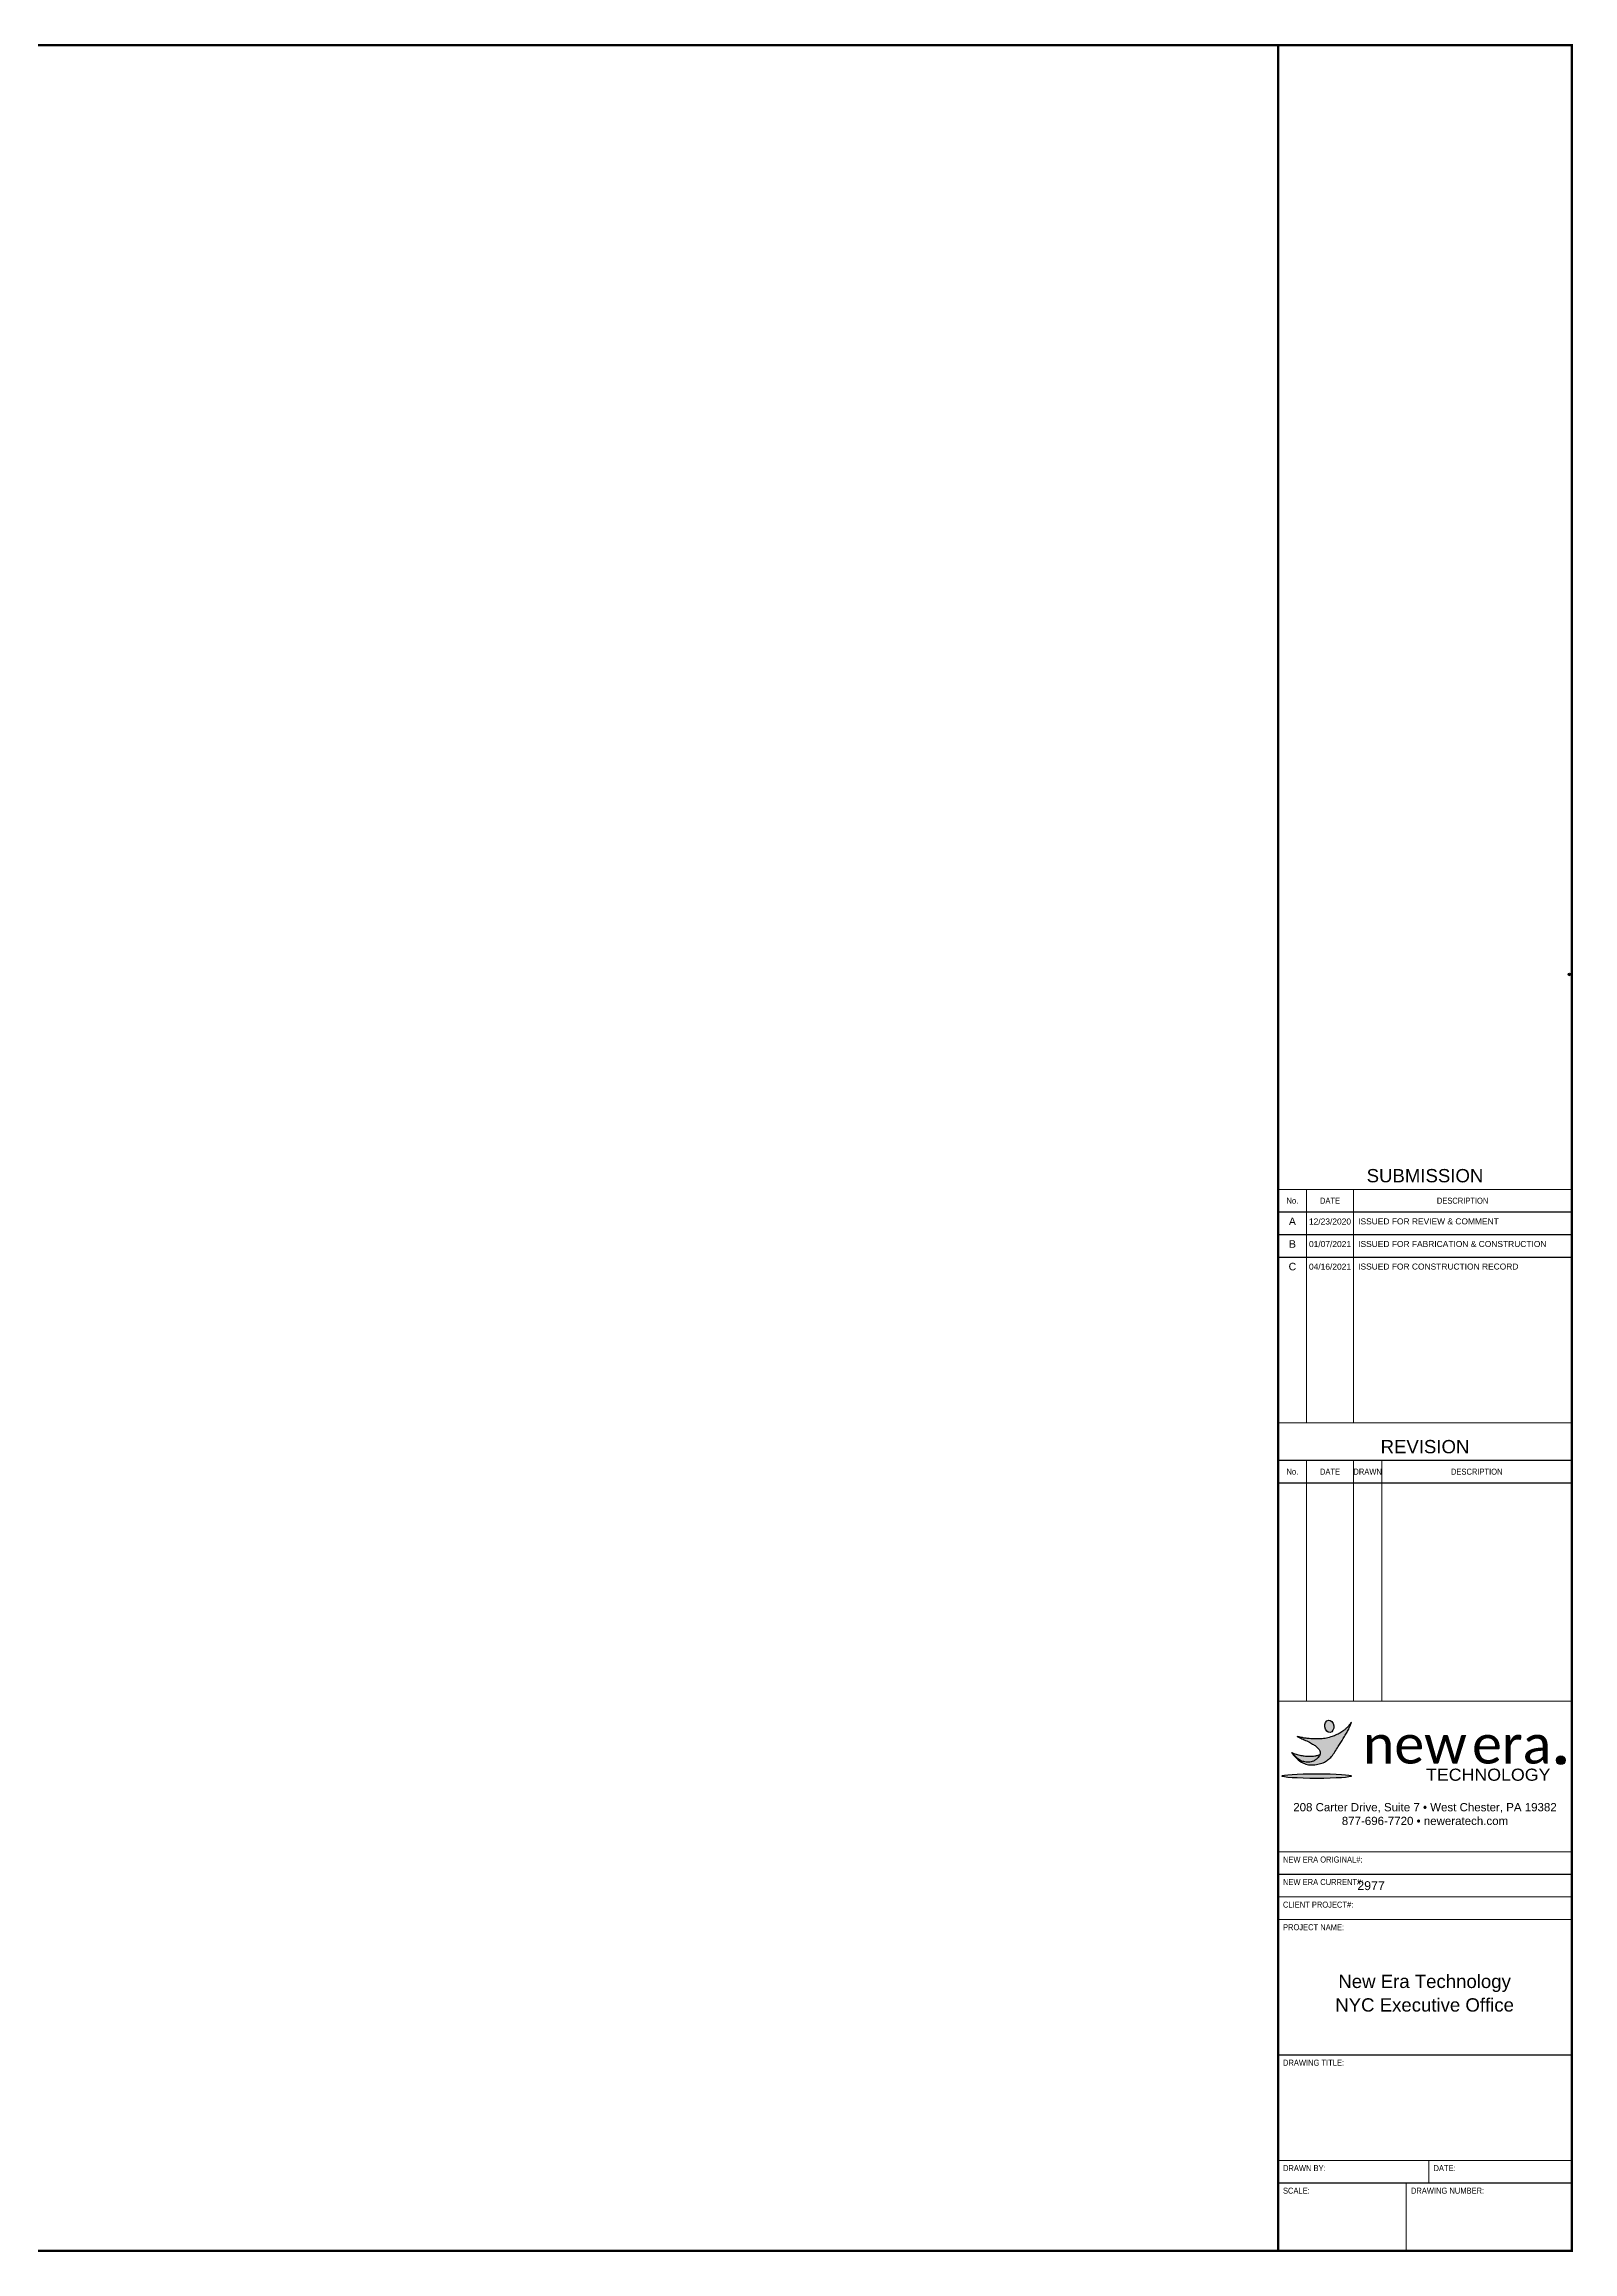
# Model space of a CAD drawing. Extents: x 0 to 40.6, y 0 to 29.3.
# Drawn here: x 20.3 to 40.62, y -0.02 to 29.32 of the extents above; entities that cross this region are included whole.
import ezdxf
from ezdxf.enums import TextEntityAlignment as Align

# ---------------------------------------------------------------- set-up
doc = ezdxf.new("R2010")
doc.units = 0
doc.header["$MEASUREMENT"] = 0
doc.layers.get('0').update_dxf_attribs({"linetype": 'CONTINUOUS'})
doc.layers.get('DEFPOINTS').update_dxf_attribs({"color": 255, "linetype": 'CONTINUOUS'})
for name, color, linetype in [('AAVS-TITLE-ATT', 7, 'CONTINUOUS'), ('AAVS-TITLE-BORDER', 5, 'CONTINUOUS'), ('AAVS-TITLE-LOGO', 7, 'CONTINUOUS'), ('AAVS-TITLE-TEXT', 7, 'CONTINUOUS'), ('AV-NEWERA-logo', 7, 'CONTINUOUS')]:
    doc.layers.add(name, color=color, linetype=linetype)
doc.styles.add('Calibri', font='calibri.ttf')
doc.styles.add('Calibri Light', font='arial.ttf')
doc.styles.add('HEADING', font='arial.ttf', dxfattribs={"width": 0.85})
doc.styles.get("Standard").update_dxf_attribs({"font": 'arial.ttf'})
doc.styles.add('Swiss Light', font='swisscl.ttf')

# ---------------------------------------------------------------- blocks, each defined once
blk = doc.blocks.new('NEW-ERA_LOGO')
at = {"layer": 'AV-NEWERA-logo'}
h = blk.add_hatch(color=5, dxfattribs=at)
h.dxf.hatch_style = 1
edge = h.paths.add_edge_path()
edge.add_spline(control_points=[(-1.27, 2.73), (-1.22, 2.7), (-1.07, 2.63), (-0.8, 2.51), (-0.5, 2.36), (-0.23, 2.22), (-0.03, 2.08), (0.1, 1.95), (0.19, 1.84), (0.23, 1.75), (0.23, 1.66), (0.22, 1.57), (0.18, 1.47), (0.08, 1.35), (-0.04, 1.23), (-0.2, 1.13), (-0.37, 1.06), (-0.54, 1.04), (-0.7, 1.05), (-0.84, 1.08), (-0.99, 1.14), (-1.12, 1.21), (-1.26, 1.3), (-1.38, 1.41), (-1.49, 1.52), (-1.57, 1.61), (-1.62, 1.66), (-1.64, 1.68)], knot_values=[0, 0, 0, 0, 0.182345, 0.495763, 0.881755, 1.194734, 1.419629, 1.609134, 1.73189, 1.832268, 1.914012, 1.977794, 2.118682, 2.23792, 2.435024, 2.624409, 2.801574, 2.975386, 3.131178, 3.280445, 3.418144, 3.584596, 3.741238, 3.914333, 4.070234, 4.203152, 4.281213, 4.281213, 4.281213, 4.281213], degree=3, periodic=0)
edge.add_spline(control_points=[(-1.64, 1.68), (-1.53, 1.54), (-1.32, 1.27), (-0.93, 1.01), (-0.54, 0.88), (-0.19, 0.87), (0.16, 0.93), (0.49, 1.04), (0.75, 1.22), (0.99, 1.44), (1.19, 1.73), (1.43, 2.13), (1.68, 2.51), (1.9, 2.87), (2.05, 3.15), (2.17, 3.41), (2.23, 3.58), (2.26, 3.66)], knot_values=[0, 0, 0, 0, 0.510598, 1.029322, 1.389238, 1.713666, 2.082171, 2.445866, 2.741541, 3.031224, 3.403553, 3.815523, 4.431784, 4.765863, 5.069324, 5.373984, 5.628952, 5.628952, 5.628952, 5.628952], degree=3, periodic=0)
edge.add_spline(control_points=[(2.26, 3.66), (2.22, 3.61), (2.15, 3.51), (2.03, 3.37), (1.89, 3.23), (1.76, 3.12), (1.59, 3.01), (1.42, 2.9), (1.23, 2.81), (1.08, 2.74), (0.91, 2.69), (0.66, 2.63), (0.41, 2.59), (0.14, 2.56), (-0.08, 2.57), (-0.29, 2.57), (-0.51, 2.59), (-0.75, 2.62), (-0.97, 2.66), (-1.14, 2.7), (-1.23, 2.72), (-1.27, 2.73)], knot_values=[0, 0, 0, 0, 0.180666, 0.368831, 0.571946, 0.753743, 0.897755, 1.178164, 1.357195, 1.51623, 1.692928, 1.88355, 2.268068, 2.473702, 2.696847, 2.918867, 3.105156, 3.365616, 3.623987, 3.780166, 3.904642, 3.904642, 3.904642, 3.904642], degree=3, periodic=0)
edge = h.paths.add_edge_path()
edge.add_ellipse((0.82, 3.39), major_axis=(-0.05, 0.4), ratio=0.718151, start_angle=0, end_angle=360)
h = blk.add_hatch(color=253, dxfattribs=at)
h.dxf.hatch_style = 1
edge = h.paths.add_edge_path()
edge.add_spline(control_points=[(0.21, 1.54), (0.17, 1.53), (0.07, 1.49), (-0.1, 1.46), (-0.31, 1.44), (-0.55, 1.43), (-0.82, 1.46), (-1.12, 1.51), (-1.39, 1.59), (-1.57, 1.65), (-1.64, 1.68)], knot_values=[0, 0, 0, 0, 0.10972, 0.331542, 0.514924, 0.747831, 1.030716, 1.324853, 1.662715, 1.884188, 1.884188, 1.884188, 1.884188], degree=3, periodic=0)
edge.add_spline(control_points=[(-1.64, 1.68), (-1.62, 1.66), (-1.57, 1.61), (-1.49, 1.52), (-1.38, 1.41), (-1.26, 1.3), (-1.12, 1.21), (-0.99, 1.14), (-0.84, 1.08), (-0.7, 1.05), (-0.54, 1.04), (-0.37, 1.06), (-0.2, 1.13), (-0.04, 1.23), (0.08, 1.35), (0.16, 1.45), (0.2, 1.51), (0.21, 1.54)], knot_values=[2.035483, 2.035483, 2.035483, 2.035483, 2.113544, 2.246462, 2.402362, 2.575457, 2.732099, 2.898552, 3.03625, 3.185517, 3.34131, 3.515122, 3.692286, 3.881672, 4.078775, 4.198013, 4.281213, 4.281213, 4.281213, 4.281213], degree=3, periodic=0)
h = blk.add_hatch(color=254, dxfattribs=at)
h.dxf.hatch_style = 1
edge = h.paths.add_edge_path()
edge.add_ellipse((0, 0.15), major_axis=(-2.27, 0), ratio=0.066527, start_angle=0, end_angle=360)
at = {"layer": 'AV-NEWERA-logo', "color": 5}
blk.add_ellipse((0.82, 3.39), major_axis=(-0.05, 0.4), ratio=0.718151, dxfattribs=at)
at = {"layer": 'AV-NEWERA-logo', "color": 254}
blk.add_ellipse((0, 0.15), major_axis=(-2.27, 0), ratio=0.066527, dxfattribs=at)
at = {"layer": 'AV-NEWERA-logo', "color": 5}
for points in [[(-1.64, 1.68), (-1.3, 1.29), (-0.87, 1), (-0.53, 0.89), (-0.21, 0.88), (0.16, 0.94), (0.5, 1.06), (0.75, 1.22), (0.96, 1.42), (1.18, 1.73), (1.4, 2.07), (1.73, 2.59), (1.9, 2.88), (2.05, 3.15), (2.17, 3.42), (2.26, 3.66)], [(2.26, 3.66), (2.15, 3.52), (2.03, 3.37), (1.89, 3.23), (1.75, 3.12), (1.63, 3.03), (1.39, 2.89), (1.23, 2.81), (1.08, 2.75), (0.91, 2.7), (0.73, 2.65), (0.35, 2.58), (0.14, 2.57), (-0.08, 2.57), (-0.3, 2.57), (-0.49, 2.59), (-0.75, 2.62), (-1, 2.67), (-1.15, 2.7), (-1.27, 2.73)], [(-1.27, 2.73), (-1.11, 2.65), (-0.82, 2.52), (-0.48, 2.35), (-0.21, 2.2), (-0.02, 2.06), (0.11, 1.93), (0.19, 1.83), (0.22, 1.74), (0.23, 1.66), (0.22, 1.6), (0.17, 1.47), (0.1, 1.37), (-0.05, 1.23), (-0.21, 1.13), (-0.37, 1.07), (-0.54, 1.05), (-0.7, 1.06), (-0.85, 1.09), (-0.98, 1.13), (-1.12, 1.21), (-1.25, 1.3), (-1.38, 1.41), (-1.49, 1.52), (-1.58, 1.62), (-1.64, 1.68)]]:
    blk.add_spline(points, degree=3, dxfattribs=at)
at = {"layer": 'AV-NEWERA-logo', "color": 253}
blk.add_spline([(-1.64, 1.68), (-1.43, 1.6), (-1.1, 1.51), (-0.81, 1.46), (-0.53, 1.44), (-0.3, 1.44), (-0.12, 1.46), (0.1, 1.51), (0.21, 1.54)], degree=3, dxfattribs=at)
blk = doc.blocks.new('NEW ERA')
at = {"layer": 'AV-NEWERA-logo'}
h = blk.add_hatch(color=5, dxfattribs=at)
h.dxf.hatch_style = 1
h.paths.add_polyline_path([(18.67, 1.51, 1), (18.1, 1.51, 1)])
at = {"layer": 'AV-NEWERA-logo', "color": 5}
blk.add_circle((18.39, 1.51), 0.284, dxfattribs=at)
at = {"layer": 'AV-NEWERA-logo'}
blk.add_blockref('NEW-ERA_LOGO', (2.48, 0.33), dxfattribs=at)
at = {"layer": 'AV-NEWERA-logo', "color": 5, "width": 1.05}
blk.add_text('TECHNOLOGY', height=0.79, dxfattribs=at).set_placement((13.66, 0.57), align=Align.MIDDLE)
at = {"layer": 'AV-NEWERA-logo', "color": 5, "char_height": 2.5, "attachment_point": 5, "style": 'Calibri'}
for s, insert in [('new ', (8.88, 2.53)), ('era ', (15.19, 2.53))]:
    blk.add_mtext_dynamic_manual_height_columns(s, width=7.203, gutter_width=1, heights=[0], dxfattribs=dict(at, insert=insert))
blk = doc.blocks.new('NEWERA-TITLE_V0')
at = {"layer": 'AAVS-TITLE-BORDER', "const_width": 0.03}
blk.add_lwpolyline([(0, 0), (40.6, 0), (40.6, 29.3), (0, 29.3)], close=True, dxfattribs=at)
at = {"layer": 'AAVS-TITLE-BORDER'}
for points, const_width in [([(36.7, 0), (36.7, 29.3)], 0.03), ([(36.7, 14.1), (40.6, 14.1)], 0.0147), ([(37.075, 11), (37.075, 14.1)], 0.0147), ([(37.7, 11), (37.7, 14.1)], 0.0147), ([(36.7, 13.8), (40.6, 13.8)], 0.0147), ([(40.6, 11), (36.7, 11)], 0.0147), ([(36.7, 10.5), (40.6, 10.5)], 0.0147), ([(37.075, 7.3), (37.075, 10.5)], 0.0147), ([(37.7, 7.3), (37.7, 10.5)], 0.0147), ([(38.075, 7.3), (38.075, 10.5)], 0.0147), ([(36.7, 10.2), (40.6, 10.2)], 0.0147), ([(40.6, 7.3), (36.7, 7.3)], 0.0147), ([(40.6, 5.3), (36.7, 5.3)], 0.0147), ([(40.6, 5), (36.7, 5)], 0.0147), ([(40.6, 4.7), (36.7, 4.7)], 0.0147), ([(40.6, 4.4), (36.7, 4.4)], 0.0147), ([(40.6, 2.6), (36.7, 2.6)], 0.0147), ([(40.6, 1.2), (36.7, 1.2)], 0.0147), ([(38.7, 1.2), (38.7, 0.9)], 0.0147), ([(40.6, 0.9), (36.7, 0.9)], 0.0147), ([(38.4, 0.9), (38.4, 0)], 0.0147)]:
    blk.add_lwpolyline(points, dxfattribs=dict(at, const_width=const_width))
at = {"layer": 'AV-NEWERA-logo', "xscale": 0.2038235541920231, "yscale": 0.2038235541920231, "zscale": 0.2038235541920231}
blk.add_blockref('NEW ERA', (36.706, 6.208), dxfattribs=at)
at = {"layer": 'AAVS-TITLE-ATT'}
for tag, p in [('ORIGINAL-JOB-NUMBER', (37.75, 5.15)), ('CURRENT-JOB-NUMBER', (37.75, 4.85)), ('CLIENT-JOB-NUMBER', (37.75, 4.55))]:
    blk.add_attdef(tag, text='', height=0.118, dxfattribs=at).set_placement(p, align=Align.MIDDLE_LEFT)
for tag, p in [('PROJECT-NAME-LINE1', (38.645, 3.802)), ('PROJECT-NAME-LINE2', (38.645, 3.49)), ('PROJECT-NAME-LINE3', (38.645, 3.177)), ('PROJECT-NAME-LINE4', (38.645, 2.865))]:
    blk.add_attdef(tag, text='', height=0.177, dxfattribs=at).set_placement(p, align=Align.CENTER)
at = {"layer": 'AAVS-TITLE-LOGO', "insert": (38.65, 5.654), "char_height": 0.10938, "attachment_point": 8, "style": 'Calibri Light'}
blk.add_mtext_dynamic_manual_height_columns('208 Carter Drive, Suite 7 • West Chester, PA 19382\\P877-696-7720 • neweratech.com', width=3.84055, gutter_width=0.625, heights=[0], dxfattribs=at)
at = {"layer": 'AAVS-TITLE-TEXT'}
for s, p in [('SUBMISSION', (38.65, 14.194)), ('REVISION', (38.65, 10.594))]:
    blk.add_text(s, height=0.1768, dxfattribs=at).set_placement(p, align=Align.CENTER)
at = {"layer": 'AAVS-TITLE-TEXT', "style": 'Swiss Light'}
for s, p in [('No.', (36.888, 13.95)), ('DATE', (37.388, 13.95)), ('DESCRIPTION', (39.15, 13.95)), ('No.', (36.888, 10.35)), ('DATE', (37.388, 10.35)), ('DRAWN', (37.888, 10.35)), ('DESCRIPTION', (39.338, 10.35))]:
    blk.add_text(s, height=0.08, dxfattribs=at).set_placement(p, align=Align.MIDDLE_CENTER)
for s, p in [('NEW ERA ORIGINAL#:', (36.763, 5.237)), ('NEW ERA CURRENT#:', (36.763, 4.938)), ('CLIENT PROJECT#:', (36.763, 4.638)), ('PROJECT NAME:', (36.763, 4.338)), ('DRAWING TITLE:', (36.763, 2.538)), ('DRAWN BY:', (36.763, 1.137)), ('DATE:', (38.763, 1.137)), ('SCALE:', (36.763, 0.838)), ('DRAWING NUMBER:', (38.463, 0.838))]:
    blk.add_text(s, height=0.08, dxfattribs=at).set_placement(p, align=Align.TOP_LEFT)
blk = doc.blocks.new('*U12')
at = {"layer": 'DEFPOINTS', "color": 5}
blk.add_circle((40.569, 16.956), 0.0156, dxfattribs=at)
for centre, radius, start, end in [((40.569, 16.955), 0.0111, 191.3981, 348.6019), ((40.569, 16.986), 0.0345, 251.6198, 288.3802)]:
    blk.add_arc(centre, radius, start, end, dxfattribs=at)
blk.add_ellipse((40.565, 16.961), major_axis=(0, -0.00435), ratio=0.405055, dxfattribs=at)
at = {"layer": 'DEFPOINTS', "color": 5, "extrusion": (0, 0, -1)}
blk.add_ellipse((40.574, 16.961), major_axis=(0, -0.00435), ratio=0.405055, dxfattribs=at)
blk = doc.blocks.new('SUBMISSION block')
blk.add_lwpolyline([(0, 0), (3.894, 0)])
at = {"style": 'HEADING'}
for tag, height, p in [('SUBMISSION', 0.1, (0.188, -0.125)), ('DATE-SUB', 0.08, (0.688, -0.125))]:
    blk.add_attdef(tag, text='', height=height, dxfattribs=at).set_placement(p, align=Align.MIDDLE)
for tag, p in [('SUB-L1', (1.062, -0.125)), ('SUB-L2', (1.062, -0.232))]:
    blk.add_attdef(tag, text='', height=0.08, dxfattribs=at).set_placement(p, align=Align.MIDDLE_LEFT)

msp = doc.modelspace()

# ---------------------------------------------------------------- block references
ref = msp.add_blockref('NEWERA-TITLE_V0', (0, 0))
ref.add_attrib('PROJECT-NAME-LINE2', 'New Era Technology', dxfattribs={"layer": 'AAVS-TITLE-ATT', "height": 0.17681}).set_placement((38.645, 3.49), align=Align.CENTER)
ref.add_attrib('PROJECT-NAME-LINE3', 'NYC Executive Office', dxfattribs={"layer": 'AAVS-TITLE-ATT', "height": 0.17681}).set_placement((38.645, 3.177), align=Align.CENTER)
ref.add_attrib('CURRENT-JOB-NUMBER', '2977', dxfattribs={"layer": 'AAVS-TITLE-ATT', "height": 0.1179}).set_placement((37.75, 4.85), align=Align.MIDDLE_LEFT)
msp.add_blockref('*U12', (0, 0))
for p, values in [((36.7, 13.8), {'SUBMISSION': 'A', 'DATE-SUB': '12/23/2020', 'SUB-L1': 'ISSUED FOR REVIEW & COMMENT'}), ((36.7, 13.5), {'SUBMISSION': 'B', 'DATE-SUB': '01/07/2021', 'SUB-L1': 'ISSUED FOR FABRICATION & CONSTRUCTION'}), ((36.7, 13.2), {'SUBMISSION': 'C', 'DATE-SUB': '04/16/2021', 'SUB-L1': 'ISSUED FOR CONSTRUCTION RECORD'})]:
    msp.add_blockref('SUBMISSION block', p).add_auto_attribs(values)

doc.saveas('drawing.dxf')
